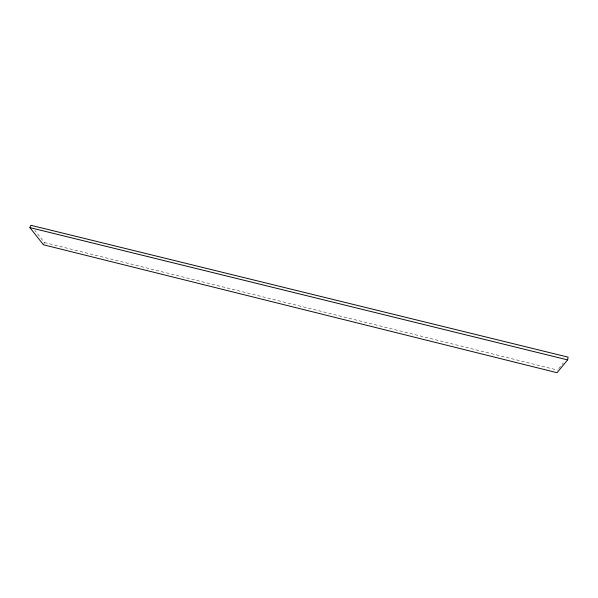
<?xml version="1.0" encoding="UTF-8"?>
<svg xmlns="http://www.w3.org/2000/svg" width="598" height="598" viewBox="0 0 598 598"><rect width="100%" height="100%" fill="white"/><g stroke="black" fill="none" stroke-linecap="round" stroke-linejoin="round"><path stroke-width="0.45" stroke-dasharray="2.99 2.24" d="M43.422 244.761L44.387 242.541L34.848 230.327M558.689 368.645L563.391 362.904M44.387 242.541L557.508 370.087"/><path stroke-width="0.9" d="M567.614 359.891L568.1 357.156L30.924 225.297L29.9 227.591L43.422 244.761L557.037 372.704L567.614 359.891L29.9 227.591"/></g></svg>
